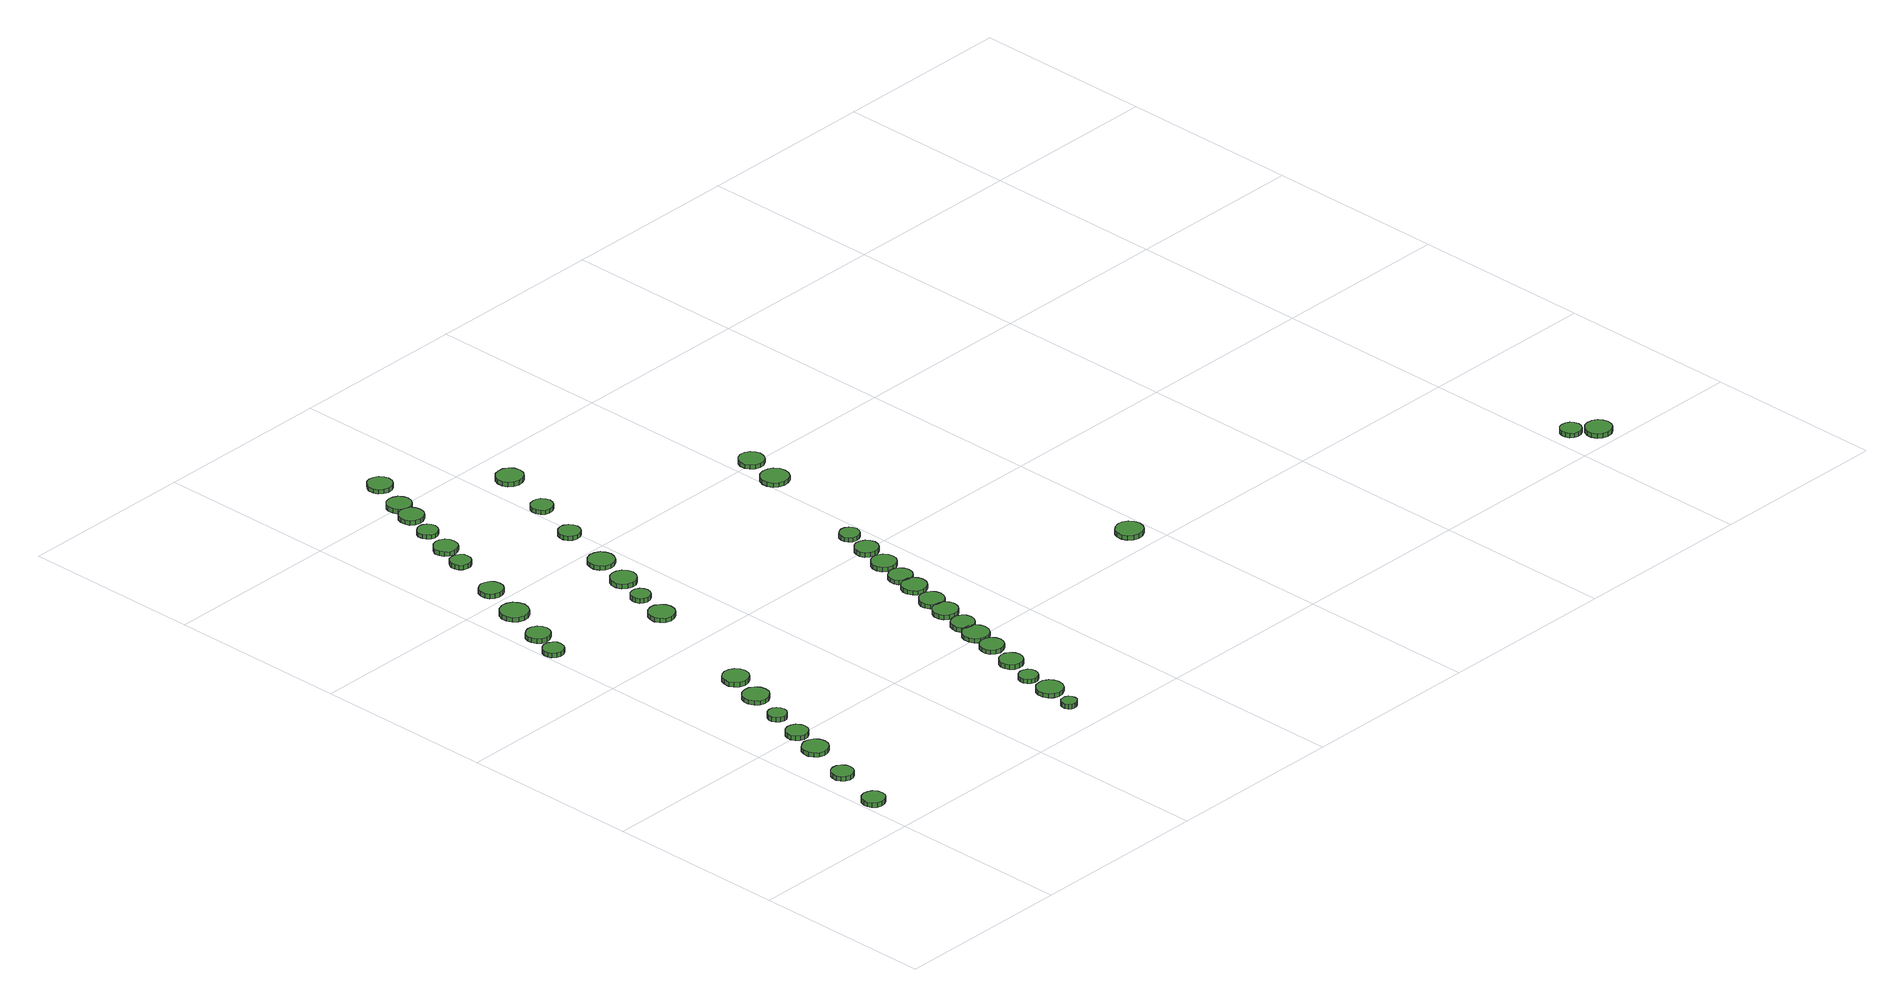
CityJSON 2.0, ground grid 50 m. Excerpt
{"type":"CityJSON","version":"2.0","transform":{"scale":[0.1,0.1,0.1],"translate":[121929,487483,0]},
"CityObjects":{
"tree1":{"type":"SolitaryVegetationObject","attributes":{"function":"something"},"geometry":[{"type":"MultiSurface","lod":"1","boundaries":[[[0,1,2,3,4,5,6,7,8,9,10,11,12,13,14]],[[15,16,17,18,19,20,21,22,23,24,25,26,27,28,29]],[[0,29,28,1]],[[1,28,27,2]],[[2,27,26,3]],[[3,26,25,4]],[[4,25,24,5]],[[5,24,23,6]],[[6,23,22,7]],[[7,22,21,8]],[[8,21,20,9]],[[9,20,19,10]],[[10,19,18,11]],[[11,18,17,12]],[[12,17,16,13]],[[13,16,15,14]],[[14,15,29,0]]]}]},
"tree2":{"type":"SolitaryVegetationObject","attributes":{"function":"something"},"geometry":[{"type":"MultiSurface","lod":"1","boundaries":[[[30,31,32,33,34,35,36,37,38,39,40,41,42,43,44]],[[45,46,47,48,49,50,51,52,53,54,55,56,57,58,59]],[[30,59,58,31]],[[31,58,57,32]],[[32,57,56,33]],[[33,56,55,34]],[[34,55,54,35]],[[35,54,53,36]],[[36,53,52,37]],[[37,52,51,38]],[[38,51,50,39]],[[39,50,49,40]],[[40,49,48,41]],[[41,48,47,42]],[[42,47,46,43]],[[43,46,45,44]],[[44,45,59,30]]]}]},
"tree3":{"type":"SolitaryVegetationObject","attributes":{"function":"something"},"geometry":[{"type":"MultiSurface","lod":"1","boundaries":[[[60,61,62,63,64,65,66,67,68,69,70,71,72,73,74]],[[75,76,77,78,79,80,81,82,83,84,85,86,87,88,89]],[[60,89,88,61]],[[61,88,87,62]],[[62,87,86,63]],[[63,86,85,64]],[[64,85,84,65]],[[65,84,83,66]],[[66,83,82,67]],[[67,82,81,68]],[[68,81,80,69]],[[69,80,79,70]],[[70,79,78,71]],[[71,78,77,72]],[[72,77,76,73]],[[73,76,75,74]],[[74,75,89,60]]]}]},
"tree4":{"type":"SolitaryVegetationObject","attributes":{"function":"something"},"geometry":[{"type":"MultiSurface","lod":"1","boundaries":[[[90,91,92,93,94,95,96,97,98,99,100,101,102,103,104]],[[105,106,107,108,109,110,111,112,113,114,115,116,117,118,119]],[[90,119,118,91]],[[91,118,117,92]],[[92,117,116,93]],[[93,116,115,94]],[[94,115,114,95]],[[95,114,113,96]],[[96,113,112,97]],[[97,112,111,98]],[[98,111,110,99]],[[99,110,109,100]],[[100,109,108,101]],[[101,108,107,102]],[[102,107,106,103]],[[103,106,105,104]],[[104,105,119,90]]]}]},
"tree5":{"type":"SolitaryVegetationObject","attributes":{"function":"something"},"geometry":[{"type":"MultiSurface","lod":"1","boundaries":[[[120,121,122,123,124,125,126,127,128,129,130,131,132,133,134]],[[135,136,137,138,139,140,141,142,143,144,145,146,147,148,149]],[[120,149,148,121]],[[121,148,147,122]],[[122,147,146,123]],[[123,146,145,124]],[[124,145,144,125]],[[125,144,143,126]],[[126,143,142,127]],[[127,142,141,128]],[[128,141,140,129]],[[129,140,139,130]],[[130,139,138,131]],[[131,138,137,132]],[[132,137,136,133]],[[133,136,135,134]],[[134,135,149,120]]]}]},
"tree6":{"type":"SolitaryVegetationObject","attributes":{"function":"something"},"geometry":[{"type":"MultiSurface","lod":"1","boundaries":[[[150,151,152,153,154,155,156,157,158,159,160,161,162,163,164]],[[165,166,167,168,169,170,171,172,173,174,175,176,177,178,179]],[[150,179,178,151]],[[151,178,177,152]],[[152,177,176,153]],[[153,176,175,154]],[[154,175,174,155]],[[155,174,173,156]],[[156,173,172,157]],[[157,172,171,158]],[[158,171,170,159]],[[159,170,169,160]],[[160,169,168,161]],[[161,168,167,162]],[[162,167,166,163]],[[163,166,165,164]],[[164,165,179,150]]]}]},
"tree7":{"type":"SolitaryVegetationObject","attributes":{"function":"something"},"geometry":[{"type":"MultiSurface","lod":"1","boundaries":[[[180,181,182,183,184,185,186,187,188,189,190,191,192,193,194]],[[195,196,197,198,199,200,201,202,203,204,205,206,207,208,209]],[[180,209,208,181]],[[181,208,207,182]],[[182,207,206,183]],[[183,206,205,184]],[[184,205,204,185]],[[185,204,203,186]],[[186,203,202,187]],[[187,202,201,188]],[[188,201,200,189]],[[189,200,199,190]],[[190,199,198,191]],[[191,198,197,192]],[[192,197,196,193]],[[193,196,195,194]],[[194,195,209,180]]]}]},
"tree8":{"type":"SolitaryVegetationObject","attributes":{"function":"something"},"geometry":[{"type":"MultiSurface","lod":"1","boundaries":[[[210,211,212,213,214,215,216,217,218,219,220,221,222,223,224]],[[225,226,227,228,229,230,231,232,233,234,235,236,237,238,239]],[[210,239,238,211]],[[211,238,237,212]],[[212,237,236,213]],[[213,236,235,214]],[[214,235,234,215]],[[215,234,233,216]],[[216,233,232,217]],[[217,232,231,218]],[[218,231,230,219]],[[219,230,229,220]],[[220,229,228,221]],[[221,228,227,222]],[[222,227,226,223]],[[223,226,225,224]],[[224,225,239,210]]]}]},
"tree9":{"type":"SolitaryVegetationObject","attributes":{"function":"something"},"geometry":[{"type":"MultiSurface","lod":"1","boundaries":[[[240,241,242,243,244,245,246,247,248,249,250,251,252,253,254]],[[255,256,257,258,259,260,261,262,263,264,265,266,267,268,269]],[[240,269,268,241]],[[241,268,267,242]],[[242,267,266,243]],[[243,266,265,244]],[[244,265,264,245]],[[245,264,263,246]],[[246,263,262,247]],[[247,262,261,248]],[[248,261,260,249]],[[249,260,259,250]],[[250,259,258,251]],[[251,258,257,252]],[[252,257,256,253]],[[253,256,255,254]],[[254,255,269,240]]]}]},
"tree10":{"type":"SolitaryVegetationObject","attributes":{"function":"something"},"geometry":[{"type":"MultiSurface","lod":"1","boundaries":[[[270,271,272,273,274,275,276,277,278,279,280,281,282,283,284]],[[285,286,287,288,289,290,291,292,293,294,295,296,297,298,299]],[[270,299,298,271]],[[271,298,297,272]],[[272,297,296,273]],[[273,296,295,274]],[[274,295,294,275]],[[275,294,293,276]],[[276,293,292,277]],[[277,292,291,278]],[[278,291,290,279]],[[279,290,289,280]],[[280,289,288,281]],[[281,288,287,282]],[[282,287,286,283]],[[283,286,285,284]],[[284,285,299,270]]]}]},
"tree11":{"type":"SolitaryVegetationObject","attributes":{"function":"something"},"geometry":[{"type":"MultiSurface","lod":"1","boundaries":[[[300,301,302,303,304,305,306,307,308,309,310,311,312,313,314]],[[315,316,317,318,319,320,321,322,323,324,325,326,327,328,329]],[[300,329,328,301]],[[301,328,327,302]],[[302,327,326,303]],[[303,326,325,304]],[[304,325,324,305]],[[305,324,323,306]],[[306,323,322,307]],[[307,322,321,308]],[[308,321,320,309]],[[309,320,319,310]],[[310,319,318,311]],[[311,318,317,312]],[[312,317,316,313]],[[313,316,315,314]],[[314,315,329,300]]]}]},
"tree12":{"type":"SolitaryVegetationObject","attributes":{"function":"something"},"geometry":[{"type":"MultiSurface","lod":"1","boundaries":[[[330,331,332,333,334,335,336,337,338,339,340,341,342,343,344]],[[345,346,347,348,349,350,351,352,353,354,355,356,357,358,359]],[[330,359,358,331]],[[331,358,357,332]],[[332,357,356,333]],[[333,356,355,334]],[[334,355,354,335]],[[335,354,353,336]],[[336,353,352,337]],[[337,352,351,338]],[[338,351,350,339]],[[339,350,349,340]],[[340,349,348,341]],[[341,348,347,342]],[[342,347,346,343]],[[343,346,345,344]],[[344,345,359,330]]]}]},
"tree13":{"type":"SolitaryVegetationObject","attributes":{"function":"something"},"geometry":[{"type":"MultiSurface","lod":"1","boundaries":[[[360,361,362,363,364,365,366,367,368,369,370,371,372,373,374]],[[375,376,377,378,379,380,381,382,383,384,385,386,387,388,389]],[[360,389,388,361]],[[361,388,387,362]],[[362,387,386,363]],[[363,386,385,364]],[[364,385,384,365]],[[365,384,383,366]],[[366,383,382,367]],[[367,382,381,368]],[[368,381,380,369]],[[369,380,379,370]],[[370,379,378,371]],[[371,378,377,372]],[[372,377,376,373]],[[373,376,375,374]],[[374,375,389,360]]]}]},
"tree14":{"type":"SolitaryVegetationObject","attributes":{"function":"something"},"geometry":[{"type":"MultiSurface","lod":"1","boundaries":[[[390,391,392,393,394,395,396,397,398,399,400,401,402,403,404]],[[405,406,407,408,409,410,411,412,413,414,415,416,417,418,419]],[[390,419,418,391]],[[391,418,417,392]],[[392,417,416,393]],[[393,416,415,394]],[[394,415,414,395]],[[395,414,413,396]],[[396,413,412,397]],[[397,412,411,398]],[[398,411,410,399]],[[399,410,409,400]],[[400,409,408,401]],[[401,408,407,402]],[[402,407,406,403]],[[403,406,405,404]],[[404,405,419,390]]]}]},
"tree15":{"type":"SolitaryVegetationObject","attributes":{"function":"something"},"geometry":[{"type":"MultiSurface","lod":"1","boundaries":[[[420,421,422,423,424,425,426,427,428,429,430,431,432,433,434]],[[435,436,437,438,439,440,441,442,443,444,445,446,447,448,449]],[[420,449,448,421]],[[421,448,447,422]],[[422,447,446,423]],[[423,446,445,424]],[[424,445,444,425]],[[425,444,443,426]],[[426,443,442,427]],[[427,442,441,428]],[[428,441,440,429]],[[429,440,439,430]],[[430,439,438,431]],[[431,438,437,432]],[[432,437,436,433]],[[433,436,435,434]],[[434,435,449,420]]]}]},
"tree16":{"type":"SolitaryVegetationObject","attributes":{"function":"something"},"geometry":[{"type":"MultiSurface","lod":"1","boundaries":[[[450,451,452,453,454,455,456,457,458,459,460,461,462,463,464]],[[465,466,467,468,469,470,471,472,473,474,475,476,477,478,479]],[[450,479,478,451]],[[451,478,477,452]],[[452,477,476,453]],[[453,476,475,454]],[[454,475,474,455]],[[455,474,473,456]],[[456,473,472,457]],[[457,472,471,458]],[[458,471,470,459]],[[459,470,469,460]],[[460,469,468,461]],[[461,468,467,462]],[[462,467,466,463]],[[463,466,465,464]],[[464,465,479,450]]]}]},
"tree17":{"type":"SolitaryVegetationObject","attributes":{"function":"something"},"geometry":[{"type":"MultiSurface","lod":"1","boundaries":[[[480,481,482,483,484,485,486,487,488,489,490,491,492,493,494]],[[495,496,497,498,499,500,501,502,503,504,505,506,507,508,509]],[[480,509,508,481]],[[481,508,507,482]],[[482,507,506,483]],[[483,506,505,484]],[[484,505,504,485]],[[485,504,503,486]],[[486,503,502,487]],[[487,502,501,488]],[[488,501,500,489]],[[489,500,499,490]],[[490,499,498,491]],[[491,498,497,492]],[[492,497,496,493]],[[493,496,495,494]],[[494,495,509,480]]]}]},
"tree18":{"type":"SolitaryVegetationObject","attributes":{"function":"something"},"geometry":[{"type":"MultiSurface","lod":"1","boundaries":[[[510,511,512,513,514,515,516,517,518,519,520,521,522,523,524]],[[525,526,527,528,529,530,531,532,533,534,535,536,537,538,539]],[[510,539,538,511]],[[511,538,537,512]],[[512,537,536,513]],[[513,536,535,514]],[[514,535,534,515]],[[515,534,533,516]],[[516,533,532,517]],[[517,532,531,518]],[[518,531,530,519]],[[519,530,529,520]],[[520,529,528,521]],[[521,528,527,522]],[[522,527,526,523]],[[523,526,525,524]],[[524,525,539,510]]]}]},
"tree19":{"type":"SolitaryVegetationObject","attributes":{"function":"something"},"geometry":[{"type":"MultiSurface","lod":"1","boundaries":[[[540,541,542,543,544,545,546,547,548,549,550,551,552,553,554]],[[555,556,557,558,559,560,561,562,563,564,565,566,567,568,569]],[[540,569,568,541]],[[541,568,567,542]],[[542,567,566,543]],[[543,566,565,544]],[[544,565,564,545]],[[545,564,563,546]],[[546,563,562,547]],[[547,562,561,548]],[[548,561,560,549]],[[549,560,559,550]],[[550,559,558,551]],[[551,558,557,552]],[[552,557,556,553]],[[553,556,555,554]],[[554,555,569,540]]]}]},
"tree20":{"type":"SolitaryVegetationObject","attributes":{"function":"something"},"geometry":[{"type":"MultiSurface","lod":"1","boundaries":[[[570,571,572,573,574,575,576,577,578,579,580,581,582,583,584]],[[585,586,587,588,589,590,591,592,593,594,595,596,597,598,599]],[[570,599,598,571]],[[571,598,597,572]],[[572,597,596,573]],[[573,596,595,574]],[[574,595,594,575]],[[575,594,593,576]],[[576,593,592,577]],[[577,592,591,578]],[[578,591,590,579]],[[579,590,589,580]],[[580,589,588,581]],[[581,588,587,582]],[[582,587,586,583]],[[583,586,585,584]],[[584,585,599,570]]]}]},
"tree21":{"type":"SolitaryVegetationObject","attributes":{"function":"something"},"geometry":[{"type":"MultiSurface","lod":"1","boundaries":[[[600,601,602,603,604,605,606,607,608,609,610,611,612,613,614]],[[615,616,617,618,619,620,621,622,623,624,625,626,627,628,629]],[[600,629,628,601]],[[601,628,627,602]],[[602,627,626,603]],[[603,626,625,604]],[[604,625,624,605]],[[605,624,623,606]],[[606,623,622,607]],[[607,622,621,608]],[[608,621,620,609]],[[609,620,619,610]],[[610,619,618,611]],[[611,618,617,612]],[[612,617,616,613]],[[613,616,615,614]],[[614,615,629,600]]]}]},
"tree22":{"type":"SolitaryVegetationObject","attributes":{"function":"something"},"geometry":[{"type":"MultiSurface","lod":"1","boundaries":[[[630,631,632,633,634,635,636,637,638,639,640,641,642,643,644]],[[645,646,647,648,649,650,651,652,653,654,655,656,657,658,659]],[[630,659,658,631]],[[631,658,657,632]],[[632,657,656,633]],[[633,656,655,634]],[[634,655,654,635]],[[635,654,653,636]],[[636,653,652,637]],[[637,652,651,638]],[[638,651,650,639]],[[639,650,649,640]],[[640,649,648,641]],[[641,648,647,642]],[[642,647,646,643]],[[643,646,645,644]],[[644,645,659,630]]]}]},
"tree23":{"type":"SolitaryVegetationObject","attributes":{"function":"something"},"geometry":[{"type":"MultiSurface","lod":"1","boundaries":[[[660,661,662,663,664,665,666,667,668,669,670,671,672,673,674]],[[675,676,677,678,679,680,681,682,683,684,685,686,687,688,689]],[[660,689,688,661]],[[661,688,687,662]],[[662,687,686,663]],[[663,686,685,664]],[[664,685,684,665]],[[665,684,683,666]],[[666,683,682,667]],[[667,682,681,668]],[[668,681,680,669]],[[669,680,679,670]],[[670,679,678,671]],[[671,678,677,672]],[[672,677,676,673]],[[673,676,675,674]],[[674,675,689,660]]]}]},
"tree24":{"type":"SolitaryVegetationObject","attributes":{"function":"something"},"geometry":[{"type":"MultiSurface","lod":"1","boundaries":[[[690,691,692,693,694,695,696,697,698,699,700,701,702,703,704]],[[705,706,707,708,709,710,711,712,713,714,715,716,717,718,719]],[[690,719,718,691]],[[691,718,717,692]],[[692,717,716,693]],[[693,716,715,694]],[[694,715,714,695]],[[695,714,713,696]],[[696,713,712,697]],[[697,712,711,698]],[[698,711,710,699]],[[699,710,709,700]],[[700,709,708,701]],[[701,708,707,702]],[[702,707,706,703]],[[703,706,705,704]],[[704,705,719,690]]]}]},
"tree25":{"type":"SolitaryVegetationObject","attributes":{"function":"something"},"geometry":[{"type":"MultiSurface","lod":"1","boundaries":[[[720,721,722,723,724,725,726,727,728,729,730,731,732,733,734]],[[735,736,737,738,739,740,741,742,743,744,745,746,747,748,749]],[[720,749,748,721]],[[721,748,747,722]],[[722,747,746,723]],[[723,746,745,724]],[[724,745,744,725]],[[725,744,743,726]],[[726,743,742,727]],[[727,742,741,728]],[[728,741,740,729]],[[729,740,739,730]],[[730,739,738,731]],[[731,738,737,732]],[[732,737,736,733]],[[733,736,735,734]],[[734,735,749,720]]]}]},
"tree26":{"type":"SolitaryVegetationObject","attributes":{"function":"something"},"geometry":[{"type":"MultiSurface","lod":"1","boundaries":[[[750,751,752,753,754,755,756,757,758,759,760,761,762,763,764]],[[765,766,767,768,769,770,771,772,773,774,775,776,777,778,779]],[[750,779,778,751]],[[751,778,777,752]],[[752,777,776,753]],[[753,776,775,754]],[[754,775,774,755]],[[755,774,773,756]],[[756,773,772,757]],[[757,772,771,758]],[[758,771,770,759]],[[759,770,769,760]],[[760,769,768,761]],[[761,768,767,762]],[[762,767,766,763]],[[763,766,765,764]],[[764,765,779,750]]]}]},
"tree27":{"type":"SolitaryVegetationObject","attributes":{"function":"something"},"geometry":[{"type":"MultiSurface","lod":"1","boundaries":[[[780,781,782,783,784,785,786,787,788,789,790,791,792,793,794]],[[795,796,797,798,799,800,801,802,803,804,805,806,807,808,809]],[[780,809,808,781]],[[781,808,807,782]],[[782,807,806,783]],[[783,806,805,784]],[[784,805,804,785]],[[785,804,803,786]],[[786,803,802,787]],[[787,802,801,788]],[[788,801,800,789]],[[789,800,799,790]],[[790,799,798,791]],[[791,798,797,792]],[[792,797,796,793]],[[793,796,795,794]],[[794,795,809,780]]]}]},
"tree28":{"type":"SolitaryVegetationObject","attributes":{"function":"something"},"geometry":[{"type":"MultiSurface","lod":"1","boundaries":[[[810,811,812,813,814,815,816,817,818,819,820,821,822,823,824]],[[825,826,827,828,829,830,831,832,833,834,835,836,837,838,839]],[[810,839,838,811]],[[811,838,837,812]],[[812,837,836,813]],[[813,836,835,814]],[[814,835,834,815]],[[815,834,833,816]],[[816,833,832,817]],[[817,832,831,818]],[[818,831,830,819]],[[819,830,829,820]],[[820,829,828,821]],[[821,828,827,822]],[[822,827,826,823]],[[823,826,825,824]],[[824,825,839,810]]]}]},
"tree29":{"type":"SolitaryVegetationObject","attributes":{"function":"something"},"geometry":[{"type":"MultiSurface","lod":"1","boundaries":[[[840,841,842,843,844,845,846,847,848,849,850,851,852,853,854]],[[855,856,857,858,859,860,861,862,863,864,865,866,867,868,869]],[[840,869,868,841]],[[841,868,867,842]],[[842,867,866,843]],[[843,866,865,844]],[[844,865,864,845]],[[845,864,863,846]],[[846,863,862,847]],[[847,862,861,848]],[[848,861,860,849]],[[849,860,859,850]],[[850,859,858,851]],[[851,858,857,852]],[[852,857,856,853]],[[853,856,855,854]],[[854,855,869,840]]]}]},
"tree30":{"type":"SolitaryVegetationObject","attributes":{"function":"something"},"geometry":[{"type":"MultiSurface","lod":"1","boundaries":[[[870,871,872,873,874,875,876,877,878,879,880,881,882,883,884]],[[885,886,887,888,889,890,891,892,893,894,895,896,897,898,899]],[[870,899,898,871]],[[871,898,897,872]],[[872,897,896,873]],[[873,896,895,874]],[[874,895,894,875]],[[875,894,893,876]],[[876,893,892,877]],[[877,892,891,878]],[[878,891,890,879]],[[879,890,889,880]],[[880,889,888,881]],[[881,888,887,882]],[[882,887,886,883]],[[883,886,885,884]],[[884,885,899,870]]]}]},
"tree31":{"type":"SolitaryVegetationObject","attributes":{"function":"something"},"geometry":[{"type":"MultiSurface","lod":"1","boundaries":[[[900,901,902,903,904,905,906,907,908,909,910,911,912,913,914]],[[915,916,917,918,919,920,921,922,923,924,925,926,927,928,929]],[[900,929,928,901]],[[901,928,927,902]],[[902,927,926,903]],[[903,926,925,904]],[[904,925,924,905]],[[905,924,923,906]],[[906,923,922,907]],[[907,922,921,908]],[[908,921,920,909]],[[909,920,919,910]],[[910,919,918,911]],[[911,918,917,912]],[[912,917,916,913]],[[913,916,915,914]],[[914,915,929,900]]]}]},
"tree32":{"type":"SolitaryVegetationObject","attributes":{"function":"something"},"geometry":[{"type":"MultiSurface","lod":"1","boundaries":[[[930,931,932,933,934,935,936,937,938,939,940,941,942,943,944]],[[945,946,947,948,949,950,951,952,953,954,955,956,957,958,959]],[[930,959,958,931]],[[931,958,957,932]],[[932,957,956,933]],[[933,956,955,934]],[[934,955,954,935]],[[935,954,953,936]],[[936,953,952,937]],[[937,952,951,938]],[[938,951,950,939]],[[939,950,949,940]],[[940,949,948,941]],[[941,948,947,942]],[[942,947,946,943]],[[943,946,945,944]],[[944,945,959,930]]]}]},
"tree33":{"type":"SolitaryVegetationObject","attributes":{"function":"something"},"geometry":[{"type":"MultiSurface","lod":"1","boundaries":[[[960,961,962,963,964,965,966,967,968,969,970,971,972,973,974]],[[975,976,977,978,979,980,981,982,983,984,985,986,987,988,989]],[[960,989,988,961]],[[961,988,987,962]],[[962,987,986,963]],[[963,986,985,964]],[[964,985,984,965]],[[965,984,983,966]],[[966,983,982,967]],[[967,982,981,968]],[[968,981,980,969]],[[969,980,979,970]],[[970,979,978,971]],[[971,978,977,972]],[[972,977,976,973]],[[973,976,975,974]],[[974,975,989,960]]]}]},
"tree34":{"type":"SolitaryVegetationObject","attributes":{"function":"something"},"geometry":[{"type":"MultiSurface","lod":"1","boundaries":[[[990,991,992,993,994,995,996,997,998,999,1000,1001,1002,1003,1004]],[[1005,1006,1007,1008,1009,1010,1011,1012,1013,1014,1015,1016,1017,1018,1019]],[[990,1019,1018,991]],[[991,1018,1017,992]],[[992,1017,1016,993]],[[993,1016,1015,994]],[[994,1015,1014,995]],[[995,1014,1013,996]],[[996,1013,1012,997]],[[997,1012,1011,998]],[[998,1011,1010,999]],[[999,1010,1009,1000]],[[1000,1009,1008,1001]],[[1001,1008,1007,1002]],[[1002,1007,1006,1003]],[[1003,1006,1005,1004]],[[1004,1005,1019,990]]]}]},
"tree35":{"type":"SolitaryVegetationObject","attributes":{"function":"something"},"geometry":[{"type":"MultiSurface","lod":"1","boundaries":[[[1020,1021,1022,1023,1024,1025,1026,1027,1028,1029,1030,1031,1032,1033,1034]],[[1035,1036,1037,1038,1039,1040,1041,1042,1043,1044,1045,1046,1047,1048,1049]],[[1020,1049,1048,1021]],[[1021,1048,1047,1022]],[[1022,1047,1046,1023]],[[1023,1046,1045,1024]],[[1024,1045,1044,1025]],[[1025,1044,1043,1026]],[[1026,1043,1042,1027]],[[1027,1042,1041,1028]],[[1028,1041,1040,1029]],[[1029,1040,1039,1030]],[[1030,1039,1038,1031]],[[1031,1038,1037,1032]],[[1032,1037,1036,1033]],[[1033,1036,1035,1034]],[[1034,1035,1049,1020]]]}]},
"tree36":{"type":"SolitaryVegetationObject","attributes":{"function":"something"},"geometry":[{"type":"MultiSurface","lod":"1","boundaries":[[[1050,1051,1052,1053,1054,1055,1056,1057,1058,1059,1060,1061,1062,1063,1064]],[[1065,1066,1067,1068,1069,1070,1071,1072,1073,1074,1075,1076,1077,1078,1079]],[[1050,1079,1078,1051]],[[1051,1078,1077,1052]],[[1052,1077,1076,1053]],[[1053,1076,1075,1054]],[[1054,1075,1074,1055]],[[1055,1074,1073,1056]],[[1056,1073,1072,1057]],[[1057,1072,1071,1058]],[[1058,1071,1070,1059]],[[1059,1070,1069,1060]],[[1060,1069,1068,1061]],[[1061,1068,1067,1062]],[[1062,1067,1066,1063]],[[1063,1066,1065,1064]],[[1064,1065,1079,1050]]]}]},
"tree37":{"type":"SolitaryVegetationObject","attributes":{"function":"something"},"geometry":[{"type":"MultiSurface","lod":"1","boundaries":[[[1080,1081,1082,1083,1084,1085,1086,1087,1088,1089,1090,1091,1092,1093,1094]],[[1095,1096,1097,1098,1099,1100,1101,1102,1103,1104,1105,1106,1107,1108,1109]],[[1080,1109,1108,1081]],[[1081,1108,1107,1082]],[[1082,1107,1106,1083]],[[1083,1106,1105,1084]],[[1084,1105,1104,1085]],[[1085,1104,1103,1086]],[[1086,1103,1102,1087]],[[1087,1102,1101,1088]],[[1088,1101,1100,1089]],[[1089,1100,1099,1090]],[[1090,1099,1098,1091]],[[1091,1098,1097,1092]],[[1092,1097,1096,1093]],[[1093,1096,1095,1094]],[[1094,1095,1109,1080]]]}]},
"tree38":{"type":"SolitaryVegetationObject","attributes":{"function":"something"},"geometry":[{"type":"MultiSurface","lod":"1","boundaries":[[[1110,1111,1112,1113,1114,1115,1116,1117,1118,1119,1120,1121,1122,1123,1124]],[[1125,1126,1127,1128,1129,1130,1131,1132,1133,1134,1135,1136,1137,1138,1139]],[[1110,1139,1138,1111]],[[1111,1138,1137,1112]],[[1112,1137,1136,1113]],[[1113,1136,1135,1114]],[[1114,1135,1134,1115]],[[1115,1134,1133,1116]],[[1116,1133,1132,1117]],[[1117,1132,1131,1118]],[[1118,1131,1130,1119]],[[1119,1130,1129,1120]],[[1120,1129,1128,1121]],[[1121,1128,1127,1122]],[[1122,1127,1126,1123]],[[1123,1126,1125,1124]],[[1124,1125,1139,1110]]]}]},
"tree39":{"type":"SolitaryVegetationObject","attributes":{"function":"something"},"geometry":[{"type":"MultiSurface","lod":"1","boundaries":[[[1140,1141,1142,1143,1144,1145,1146,1147,1148,1149,1150,1151,1152,1153,1154]],[[1155,1156,1157,1158,1159,1160,1161,1162,1163,1164,1165,1166,1167,1168,1169]],[[1140,1169,1168,1141]],[[1141,1168,1167,1142]],[[1142,1167,1166,1143]],[[1143,1166,1165,1144]],[[1144,1165,1164,1145]],[[1145,1164,1163,1146]],[[1146,1163,1162,1147]],[[1147,1162,1161,1148]],[[1148,1161,1160,1149]],[[1149,1160,1159,1150]],[[1150,1159,1158,1151]],[[1151,1158,1157,1152]],[[1152,1157,1156,1153]],[[1153,1156,1155,1154]],[[1154,1155,1169,1140]]]}]},
"tree40":{"type":"SolitaryVegetationObject","attributes":{"function":"something"},"geometry":[{"type":"MultiSurface","lod":"1","boundaries":[[[1170,1171,1172,1173,1174,1175,1176,1177,1178,1179,1180,1181,1182,1183,1184]],[[1185,1186,1187,1188,1189,1190,1191,1192,1193,1194,1195,1196,1197,1198,1199]],[[1170,1199,1198,1171]],[[1171,1198,1197,1172]],[[1172,1197,1196,1173]],[[1173,1196,1195,1174]],[[1174,1195,1194,1175]],[[1175,1194,1193,1176]],[[1176,1193,1192,1177]],[[1177,1192,1191,1178]],[[1178,1191,1190,1179]],[[1179,1190,1189,1180]],[[1180,1189,1188,1181]],[[1181,1188,1187,1182]],[[1182,1187,1186,1183]],[[1183,1186,1185,1184]],[[1184,1185,1199,1170]]]}]},
"tree41":{"type":"SolitaryVegetationObject","attributes":{"function":"something"},"geometry":[{"type":"MultiSurface","lod":"1","boundaries":[[[1200,1201,1202,1203,1204,1205,1206,1207,1208,1209,1210,1211,1212,1213,1214]],[[1215,1216,1217,1218,1219,1220,1221,1222,1223,1224,1225,1226,1227,1228,1229]],[[1200,1229,1228,1201]],[[1201,1228,1227,1202]],[[1202,1227,1226,1203]],[[1203,1226,1225,1204]],[[1204,1225,1224,1205]],[[1205,1224,1223,1206]],[[1206,1223,1222,1207]],[[1207,1222,1221,1208]],[[1208,1221,1220,1209]],[[1209,1220,1219,1210]],[[1210,1219,1218,1211]],[[1211,1218,1217,1212]],[[1212,1217,1216,1213]],[[1213,1216,1215,1214]],[[1214,1215,1229,1200]]]}]},
"tree42":{"type":"SolitaryVegetationObject","attributes":{"function":"something"},"geometry":[{"type":"MultiSurface","lod":"1","boundaries":[[[1230,1231,1232,1233,1234,1235,1236,1237,1238,1239,1240,1241,1242,1243,1244]],[[1245,1246,1247,1248,1249,1250,1251,1252,1253,1254,1255,1256,1257,1258,1259]],[[1230,1259,1258,1231]],[[1231,1258,1257,1232]],[[1232,1257,1256,1233]],[[1233,1256,1255,1234]],[[1234,1255,1254,1235]],[[1235,1254,1253,1236]],[[1236,1253,1252,1237]],[[1237,1252,1251,1238]],[[1238,1251,1250,1239]],[[1239,1250,1249,1240]],[[1240,1249,1248,1241]],[[1241,1248,1247,1242]],[[1242,1247,1246,1243]],[[1243,1246,1245,1244]],[[1244,1245,1259,1230]]]}]},
"tree43":{"type":"SolitaryVegetationObject","attributes":{"function":"something"},"geometry":[{"type":"MultiSurface","lod":"1","boundaries":[[[1260,1261,1262,1263,1264,1265,1266,1267,1268,1269,1270,1271,1272,1273,1274]],[[1275,1276,1277,1278,1279,1280,1281,1282,1283,1284,1285,1286,1287,1288,1289]],[[1260,1289,1288,1261]],[[1261,1288,1287,1262]],[[1262,1287,1286,1263]],[[1263,1286,1285,1264]],[[1264,1285,1284,1265]],[[1265,1284,1283,1266]],[[1266,1283,1282,1267]],[[1267,1282,1281,1268]],[[1268,1281,1280,1269]],[[1269,1280,1279,1270]],[[1270,1279,1278,1271]],[[1271,1278,1277,1272]],[[1272,1277,1276,1273]],[[1273,1276,1275,1274]],[[1274,1275,1289,1260]]]}]}
},
"vertices":[
[66,139,16],[64,152,16],[56,162,16],[45,168,16],[32,170,16],[20,166,16],[10,157,16],[5,145,16],[5,133,16],[10,121,16],[20,112,16],[32,108,16],[45,109,16],[56,116,16],[64,126,16],[64,126,3],[56,116,3],[45,109,3],[32,108,3],[20,112,3],[10,121,3],[5,133,3],[5,145,3],[10,157,3],[20,166,3],[32,170,3],[45,168,3],[56,162,3],[64,152,3],[66,139,3],
[108,286,15],[105,298,15],[98,308,15],[87,314,15],[75,315,15],[63,312,15],[54,303,15],[49,292,15],[49,279,15],[54,268,15],[63,260,15],[75,256,15],[87,257,15],[98,263,15],[105,273,15],[105,273,2],[98,263,2],[87,257,2],[75,256,2],[63,260,2],[54,268,2],[49,279,2],[49,292,2],[54,303,2],[63,312,2],[75,315,2],[87,314,2],[98,308,2],[105,298,2],[108,286,2],
[156,418,16],[153,432,16],[144,444,16],[131,451,16],[117,453,16],[103,448,16],[92,439,16],[86,425,16],[86,410,16],[92,397,16],[103,387,16],[117,382,16],[131,384,16],[144,391,16],[153,403,16],[153,403,4],[144,391,4],[131,384,4],[117,382,4],[103,387,4],[92,397,4],[86,410,4],[86,425,4],[92,439,4],[103,448,4],[117,453,4],[131,451,4],[144,444,4],[153,432,4],[156,418,4],
[176,504,16],[174,516,16],[166,527,16],[155,533,16],[143,534,16],[131,530,16],[122,522,16],[117,511,16],[117,498,16],[122,487,16],[131,478,16],[143,474,16],[155,476,16],[166,482,16],[174,492,16],[174,492,3],[166,482,3],[155,476,3],[143,474,3],[131,478,3],[122,487,3],[117,498,3],[117,511,3],[122,522,3],[131,530,3],[143,534,3],[155,533,3],[166,527,3],[174,516,3],[176,504,3],
[203,601,15],[201,611,15],[195,620,15],[186,626,15],[175,627,15],[165,623,15],[157,616,15],[152,606,15],[152,595,15],[157,586,15],[165,578,15],[175,575,15],[186,576,15],[195,582,15],[201,590,15],[201,590,2],[195,582,2],[186,576,2],[175,575,2],[165,578,2],[157,586,2],[152,595,2],[152,606,2],[157,616,2],[165,623,2],[175,627,2],[186,626,2],[195,620,2],[201,611,2],[203,601,2],
[59,1231,15],[57,1242,15],[50,1251,15],[40,1257,15],[28,1259,15],[17,1255,15],[8,1247,15],[4,1236,15],[4,1225,15],[8,1214,15],[17,1206,15],[28,1203,15],[40,1204,15],[50,1210,15],[57,1219,15],[57,1219,2],[50,1210,2],[40,1204,2],[28,1203,2],[17,1206,2],[8,1214,2],[4,1225,2],[4,1236,2],[8,1247,2],[17,1255,2],[28,1259,2],[40,1257,2],[50,1251,2],[57,1242,2],[59,1231,2],
[243,702,16],[240,716,16],[231,728,16],[218,736,16],[204,737,16],[190,733,16],[179,723,16],[173,709,16],[173,695,16],[179,681,16],[190,671,16],[204,667,16],[218,668,16],[231,676,16],[240,687,16],[240,687,4],[231,676,4],[218,668,4],[204,667,4],[190,671,4],[179,681,4],[173,695,4],[173,709,4],[179,723,4],[190,733,4],[204,737,4],[218,736,4],[231,728,4],[240,716,4],[243,702,4],
[91,1308,16],[88,1321,16],[80,1332,16],[68,1339,16],[55,1340,16],[42,1336,16],[32,1327,16],[27,1315,16],[27,1302,16],[32,1289,16],[42,1280,16],[55,1276,16],[68,1278,16],[80,1284,16],[88,1295,16],[88,1295,3],[80,1284,3],[68,1278,3],[55,1276,3],[42,1280,3],[32,1289,3],[27,1302,3],[27,1315,3],[32,1327,3],[42,1336,3],[55,1340,3],[68,1339,3],[80,1332,3],[88,1321,3],[91,1308,3],
[275,801,16],[272,815,16],[263,827,16],[250,834,16],[236,836,16],[222,831,16],[211,822,16],[205,808,16],[205,793,16],[211,780,16],[222,770,16],[236,765,16],[250,767,16],[263,774,16],[272,786,16],[272,786,3],[263,774,3],[250,767,3],[236,765,3],[222,770,3],[211,780,3],[205,793,3],[205,808,3],[211,822,3],[222,831,3],[236,836,3],[250,834,3],[263,827,3],[272,815,3],[275,801,3],
[137,1427,17],[133,1443,17],[124,1456,17],[110,1464,17],[94,1465,17],[79,1460,17],[67,1450,17],[60,1435,17],[60,1419,17],[67,1404,17],[79,1394,17],[94,1389,17],[110,1390,17],[124,1398,17],[133,1411,17],[133,1411,4],[124,1398,4],[110,1390,4],[94,1389,4],[79,1394,4],[67,1404,4],[60,1419,4],[60,1435,4],[67,1450,4],[79,1460,4],[94,1465,4],[110,1464,4],[124,1456,4],[133,1443,4],[137,1427,4],
[172,1545,16],[170,1558,16],[162,1569,16],[150,1575,16],[137,1577,16],[124,1573,16],[114,1564,16],[109,1551,16],[109,1538,16],[114,1526,16],[124,1517,16],[137,1513,16],[150,1514,16],[162,1521,16],[170,1532,16],[170,1532,3],[162,1521,3],[150,1514,3],[137,1513,3],[124,1517,3],[114,1526,3],[109,1538,3],[109,1551,3],[114,1564,3],[124,1573,3],[137,1577,3],[150,1575,3],[162,1569,3],[170,1558,3],[172,1545,3],
[381,1153,16],[378,1167,16],[369,1179,16],[356,1187,16],[342,1188,16],[328,1183,16],[317,1174,16],[311,1160,16],[311,1145,16],[317,1132,16],[328,1122,16],[342,1117,16],[356,1119,16],[369,1126,16],[378,1138,16],[378,1138,4],[369,1126,4],[356,1119,4],[342,1117,4],[328,1122,4],[317,1132,4],[311,1145,4],[311,1160,4],[317,1174,4],[328,1183,4],[342,1188,4],[356,1187,4],[369,1179,4],[378,1167,4],[381,1153,4],
[218,1697,15],[216,1708,15],[209,1717,15],[199,1723,15],[187,1724,15],[176,1721,15],[168,1713,15],[163,1703,15],[163,1691,15],[168,1681,15],[176,1673,15],[187,1669,15],[199,1670,15],[209,1676,15],[216,1686,15],[216,1686,2],[209,1676,2],[199,1670,2],[187,1669,2],[176,1673,2],[168,1681,2],[163,1691,2],[163,1703,2],[168,1713,2],[176,1721,2],[187,1724,2],[199,1723,2],[209,1717,2],[216,1708,2],[218,1697,2],
[248,1771,16],[245,1784,16],[238,1795,16],[226,1802,16],[213,1803,16],[200,1799,16],[190,1790,16],[184,1778,16],[184,1764,16],[190,1752,16],[200,1743,16],[213,1739,16],[226,1741,16],[238,1747,16],[245,1758,16],[245,1758,3],[238,1747,3],[226,1741,3],[213,1739,3],[200,1743,3],[190,1752,3],[184,1764,3],[184,1778,3],[190,1790,3],[200,1799,3],[213,1803,3],[226,1802,3],[238,1795,3],[245,1784,3],[248,1771,3],
[402,1253,15],[400,1263,15],[394,1272,15],[384,1278,15],[373,1279,15],[363,1276,15],[355,1268,15],[350,1258,15],[350,1247,15],[355,1237,15],[363,1230,15],[373,1226,15],[384,1228,15],[394,1233,15],[400,1242,15],[400,1242,2],[394,1233,2],[384,1228,2],[373,1226,2],[363,1230,2],[355,1237,2],[350,1247,2],[350,1258,2],[355,1268,2],[363,1276,2],[373,1279,2],[384,1278,2],[394,1272,2],[400,1263,2],[402,1253,2],
[741,107,15],[740,115,15],[734,122,15],[727,127,15],[718,127,15],[710,125,15],[703,119,15],[700,111,15],[700,102,15],[703,94,15],[710,88,15],[718,86,15],[727,87,15],[734,91,15],[740,98,15],[740,98,2],[734,91,2],[727,87,2],[718,86,2],[710,88,2],[703,94,2],[700,102,2],[700,111,2],[703,119,2],[710,125,2],[718,127,2],[727,127,2],[734,122,2],[740,115,2],[741,107,2],
[773,189,14],[770,203,14],[762,215,14],[749,223,14],[734,224,14],[720,220,14],[709,210,14],[703,196,14],[703,181,14],[709,168,14],[720,158,14],[734,153,14],[749,155,14],[762,162,14],[770,174,14],[770,174,2],[762,162,2],[749,155,2],[734,153,2],[720,158,2],[709,168,2],[703,181,2],[703,196,2],[709,210,2],[720,220,2],[734,224,2],[749,223,2],[762,215,2],[770,203,2],[773,189,2],
[272,1859,15],[270,1870,15],[263,1879,15],[253,1885,15],[242,1886,15],[231,1883,15],[222,1875,15],[217,1865,15],[217,1853,15],[222,1843,15],[231,1835,15],[242,1831,15],[253,1833,15],[263,1838,15],[270,1848,15],[270,1848,3],[263,1838,3],[253,1833,3],[242,1831,3],[231,1835,3],[222,1843,3],[217,1853,3],[217,1865,3],[222,1875,3],[231,1883,3],[242,1886,3],[253,1885,3],[263,1879,3],[270,1870,3],[272,1859,3],
[440,1338,16],[437,1353,16],[428,1365,16],[415,1372,16],[401,1373,16],[387,1369,16],[376,1359,16],[370,1346,16],[370,1331,16],[376,1317,16],[387,1307,16],[401,1303,16],[415,1304,16],[428,1312,16],[437,1324,16],[437,1324,3],[428,1312,3],[415,1304,3],[401,1303,3],[387,1307,3],[376,1317,3],[370,1331,3],[370,1346,3],[376,1359,3],[387,1369,3],[401,1373,3],[415,1372,3],[428,1365,3],[437,1353,3],[440,1338,3],
[773,271,13],[771,282,13],[765,290,13],[755,296,13],[745,297,13],[734,293,13],[726,286,13],[722,276,13],[722,266,13],[726,256,13],[734,249,13],[745,245,13],[755,246,13],[765,252,13],[771,261,13],[771,261,1],[765,252,1],[755,246,1],[745,245,1],[734,249,1],[726,256,1],[722,266,1],[722,276,1],[726,286,1],[734,293,1],[745,297,1],[755,296,1],[765,290,1],[771,282,1],[773,271,1],
[303,1939,17],[301,1952,17],[292,1964,17],[280,1970,17],[267,1972,17],[254,1968,17],[243,1958,17],[238,1946,17],[238,1932,17],[243,1919,17],[254,1910,17],[267,1906,17],[280,1907,17],[292,1914,17],[301,1925,17],[301,1925,4],[292,1914,4],[280,1907,4],[267,1906,4],[254,1910,4],[243,1919,4],[238,1932,4],[238,1946,4],[243,1958,4],[254,1968,4],[267,1972,4],[280,1970,4],[292,1964,4],[301,1952,4],[303,1939,4],
[469,1440,16],[465,1455,16],[457,1467,16],[444,1474,16],[429,1476,16],[415,1471,16],[404,1461,16],[398,1448,16],[398,1433,16],[404,1419,16],[415,1410,16],[429,1405,16],[444,1407,16],[457,1414,16],[465,1426,16],[465,1426,4],[457,1414,4],[444,1407,4],[429,1405,4],[415,1410,4],[404,1419,4],[398,1433,4],[398,1448,4],[404,1461,4],[415,1471,4],[429,1476,4],[444,1474,4],[457,1467,4],[465,1455,4],[469,1440,4],
[805,354,14],[802,367,14],[794,378,14],[783,385,14],[770,386,14],[757,382,14],[747,373,14],[742,361,14],[742,348,14],[747,336,14],[757,327,14],[770,323,14],[783,324,14],[794,331,14],[802,341,14],[802,341,1],[794,331,1],[783,324,1],[770,323,1],[757,327,1],[747,336,1],[742,348,1],[742,361,1],[747,373,1],[757,382,1],[770,386,1],[783,385,1],[794,378,1],[802,367,1],[805,354,1],
[324,2000,16],[321,2013,16],[313,2025,16],[301,2031,16],[288,2033,16],[274,2029,16],[264,2019,16],[259,2007,16],[259,1993,16],[264,1980,16],[274,1971,16],[288,1967,16],[301,1968,16],[313,1975,16],[321,1986,16],[321,1986,3],[313,1975,3],[301,1968,3],[288,1967,3],[274,1971,3],[264,1980,3],[259,1993,3],[259,2007,3],[264,2019,3],[274,2029,3],[288,2033,3],[301,2031,3],[313,2025,3],[321,2013,3],[324,2000,3],
[828,441,13],[825,454,13],[817,465,13],[806,471,13],[793,473,13],[780,469,13],[770,460,13],[765,448,13],[765,434,13],[770,422,13],[780,413,13],[793,409,13],[806,411,13],[817,417,13],[825,428,13],[825,428,1],[817,417,1],[806,411,1],[793,409,1],[780,413,1],[770,422,1],[765,434,1],[765,448,1],[770,460,1],[780,469,1],[793,473,1],[806,471,1],[817,465,1],[825,454,1],[828,441,1],
[509,1592,18],[506,1605,18],[499,1615,18],[488,1621,18],[476,1622,18],[464,1618,18],[455,1610,18],[450,1599,18],[450,1586,18],[455,1575,18],[464,1567,18],[476,1563,18],[488,1564,18],[499,1570,18],[506,1580,18],[506,1580,6],[499,1570,6],[488,1564,6],[476,1563,6],[464,1567,6],[455,1575,6],[450,1586,6],[450,1599,6],[455,1610,6],[464,1618,6],[476,1622,6],[488,1621,6],[499,1615,6],[506,1605,6],[509,1592,6],
[362,2101,17],[359,2114,17],[351,2126,17],[339,2132,17],[325,2134,17],[312,2130,17],[302,2120,17],[296,2108,17],[296,2094,17],[302,2081,17],[312,2072,17],[325,2068,17],[339,2069,17],[351,2076,17],[359,2087,17],[359,2087,5],[351,2076,5],[339,2069,5],[325,2068,5],[312,2072,5],[302,2081,5],[296,2094,5],[296,2108,5],[302,2120,5],[312,2130,5],[325,2134,5],[339,2132,5],[351,2126,5],[359,2114,5],[362,2101,5],
[846,510,14],[843,524,14],[835,536,14],[822,544,14],[807,545,14],[793,541,14],[782,531,14],[776,517,14],[776,502,14],[782,489,14],[793,479,14],[807,475,14],[822,476,14],[835,483,14],[843,495,14],[843,495,2],[835,483,2],[822,476,2],[807,475,2],[793,479,2],[782,489,2],[776,502,2],[776,517,2],[782,531,2],[793,541,2],[807,545,2],[822,544,2],[835,536,2],[843,524,2],[846,510,2],
[857,568,15],[854,581,15],[846,591,15],[835,598,15],[822,599,15],[809,595,15],[799,586,15],[794,574,15],[794,561,15],[799,549,15],[809,540,15],[822,536,15],[835,537,15],[846,544,15],[854,555,15],[854,555,2],[846,544,2],[835,537,2],[822,536,2],[809,540,2],[799,549,2],[794,561,2],[794,574,2],[799,586,2],[809,595,2],[822,599,2],[835,598,2],[846,591,2],[854,581,2],[857,568,2],
[877,644,14],[874,658,14],[866,669,14],[854,676,14],[840,678,14],[826,674,14],[816,664,14],[810,651,14],[810,637,14],[816,624,14],[826,615,14],[840,611,14],[854,612,14],[866,619,14],[874,631,14],[874,631,1],[866,619,1],[854,612,1],[840,611,1],[826,615,1],[816,624,1],[810,637,1],[810,651,1],[816,664,1],[826,674,1],[840,678,1],[854,676,1],[866,669,1],[874,658,1],[877,644,1],
[554,1728,20],[551,1740,20],[544,1750,20],[533,1756,20],[521,1757,20],[509,1754,20],[500,1745,20],[495,1734,20],[495,1722,20],[500,1710,20],[509,1702,20],[521,1698,20],[533,1700,20],[544,1706,20],[551,1716,20],[551,1716,8],[544,1706,8],[533,1700,8],[521,1698,8],[509,1702,8],[500,1710,8],[495,1722,8],[495,1734,8],[500,1745,8],[509,1754,8],[521,1757,8],[533,1756,8],[544,1750,8],[551,1740,8],[554,1728,8],
[891,704,14],[888,718,14],[880,729,14],[868,736,14],[854,738,14],[840,733,14],[830,724,14],[824,711,14],[824,697,14],[830,684,14],[840,675,14],[854,671,14],[868,672,14],[880,679,14],[888,691,14],[888,691,2],[880,679,2],[868,672,2],[854,671,2],[840,675,2],[830,684,2],[824,697,2],[824,711,2],[830,724,2],[840,733,2],[854,738,2],[868,736,2],[880,729,2],[888,718,2],[891,704,2],
[909,781,16],[906,795,16],[898,806,16],[886,813,16],[872,814,16],[858,810,16],[848,801,16],[842,788,16],[842,774,16],[848,761,16],[858,752,16],[872,747,16],[886,749,16],[898,756,16],[906,767,16],[906,767,4],[898,756,4],[886,749,4],[872,747,4],[858,752,4],[848,761,4],[842,774,4],[842,788,4],[848,801,4],[858,810,4],[872,814,4],[886,813,4],[898,806,4],[906,795,4],[909,781,4],
[608,1882,23],[605,1897,23],[596,1909,23],[583,1917,23],[568,1918,23],[553,1914,23],[542,1904,23],[536,1890,23],[536,1875,23],[542,1861,23],[553,1851,23],[568,1846,23],[583,1848,23],[596,1855,23],[605,1868,23],[605,1868,10],[596,1855,10],[583,1848,10],[568,1846,10],[553,1851,10],[542,1861,10],[536,1875,10],[536,1890,10],[542,1904,10],[553,1914,10],[568,1918,10],[583,1917,10],[596,1909,10],[605,1897,10],[608,1882,10],
[920,840,16],[917,853,16],[909,864,16],[898,870,16],[885,872,16],[872,867,16],[862,859,16],[857,846,16],[857,833,16],[862,821,16],[872,812,16],[885,808,16],[898,809,16],[909,816,16],[917,827,16],[917,827,4],[909,816,4],[898,809,4],[885,808,4],[872,812,4],[862,821,4],[857,833,4],[857,846,4],[862,859,4],[872,867,4],[885,872,4],[898,870,4],[909,864,4],[917,853,4],[920,840,4],
[938,912,19],[935,926,19],[927,937,19],[915,944,19],[901,946,19],[887,941,19],[877,932,19],[871,919,19],[871,905,19],[877,892,19],[887,883,19],[901,878,19],[915,880,19],[927,887,19],[935,898,19],[935,898,7],[927,887,7],[915,880,7],[901,878,7],[887,883,7],[877,892,7],[871,905,7],[871,919,7],[877,932,7],[887,941,7],[901,946,7],[915,944,7],[927,937,7],[935,926,7],[938,912,7],
[955,989,22],[952,1002,22],[944,1012,22],[933,1019,22],[920,1020,22],[907,1016,22],[897,1007,22],[892,995,22],[892,982,22],[897,970,22],[907,961,22],[920,957,22],[933,958,22],[944,965,22],[952,976,22],[952,976,9],[944,965,9],[933,958,9],[920,957,9],[907,961,9],[897,970,9],[892,982,9],[892,995,9],[897,1007,9],[907,1016,9],[920,1020,9],[933,1019,9],[944,1012,9],[952,1002,9],[955,989,9],
[966,1061,27],[963,1072,27],[957,1081,27],[947,1087,27],[936,1088,27],[925,1084,27],[916,1077,27],[912,1067,27],[912,1055,27],[916,1045,27],[925,1037,27],[936,1034,27],[947,1035,27],[957,1041,27],[963,1050,27],[963,1050,15],[957,1041,15],[947,1035,15],[936,1034,15],[925,1037,15],[916,1045,15],[912,1055,15],[912,1067,15],[916,1077,15],[925,1084,15],[936,1088,15],[947,1087,15],[957,1081,15],[963,1072,15],[966,1061,15],
[1052,1388,29],[1049,1403,29],[1040,1416,29],[1026,1423,29],[1010,1425,29],[995,1420,29],[984,1410,29],[977,1395,29],[977,1380,29],[984,1365,29],[995,1355,29],[1010,1350,29],[1026,1352,29],[1040,1359,29],[1049,1372,29],[1049,1372,17],[1040,1359,17],[1026,1352,17],[1010,1350,17],[995,1355,17],[984,1365,17],[977,1380,17],[977,1395,17],[984,1410,17],[995,1420,17],[1010,1425,17],[1026,1423,17],[1040,1416,17],[1049,1403,17],[1052,1388,17],
[1070,1488,30],[1067,1501,30],[1059,1513,30],[1046,1520,30],[1032,1521,30],[1019,1517,30],[1009,1507,30],[1003,1495,30],[1003,1480,30],[1009,1468,30],[1019,1458,30],[1032,1454,30],[1046,1455,30],[1059,1462,30],[1067,1474,30],[1067,1474,18],[1059,1462,18],[1046,1455,18],[1032,1454,18],[1019,1458,18],[1009,1468,18],[1003,1480,18],[1003,1495,18],[1009,1507,18],[1019,1517,18],[1032,1521,18],[1046,1520,18],[1059,1513,18],[1067,1501,18],[1070,1488,18],
[1469,562,26],[1466,577,26],[1457,590,26],[1444,598,26],[1428,599,26],[1414,594,26],[1402,584,26],[1396,570,26],[1396,555,26],[1402,541,26],[1414,530,26],[1428,526,26],[1444,527,26],[1457,535,26],[1466,547,26],[1466,547,13],[1457,535,13],[1444,527,13],[1428,526,13],[1414,530,13],[1402,541,13],[1396,555,13],[1396,570,13],[1402,584,13],[1414,594,13],[1428,599,13],[1444,598,13],[1457,590,13],[1466,577,13],[1469,562,13],
[2580,92,25],[2577,104,25],[2570,113,25],[2560,119,25],[2548,120,25],[2537,117,25],[2529,109,25],[2524,98,25],[2524,86,25],[2529,75,25],[2537,68,25],[2548,64,25],[2560,65,25],[2570,71,25],[2577,81,25],[2577,81,12],[2570,71,12],[2560,65,12],[2548,64,12],[2537,68,12],[2529,75,12],[2524,86,12],[2524,98,12],[2529,109,12],[2537,117,12],[2548,120,12],[2560,119,12],[2570,113,12],[2577,104,12],[2580,92,12],
[2638,45,25],[2635,59,25],[2627,71,25],[2614,79,25],[2599,80,25],[2585,76,25],[2574,66,25],[2568,52,25],[2568,38,25],[2574,24,25],[2585,14,25],[2599,10,25],[2614,11,25],[2627,19,25],[2635,31,25],[2635,31,12],[2627,19,12],[2614,11,12],[2599,10,12],[2585,14,12],[2574,24,12],[2568,38,12],[2568,52,12],[2574,66,12],[2585,76,12],[2599,80,12],[2614,79,12],[2627,71,12],[2635,59,12],[2638,45,12]
]}
